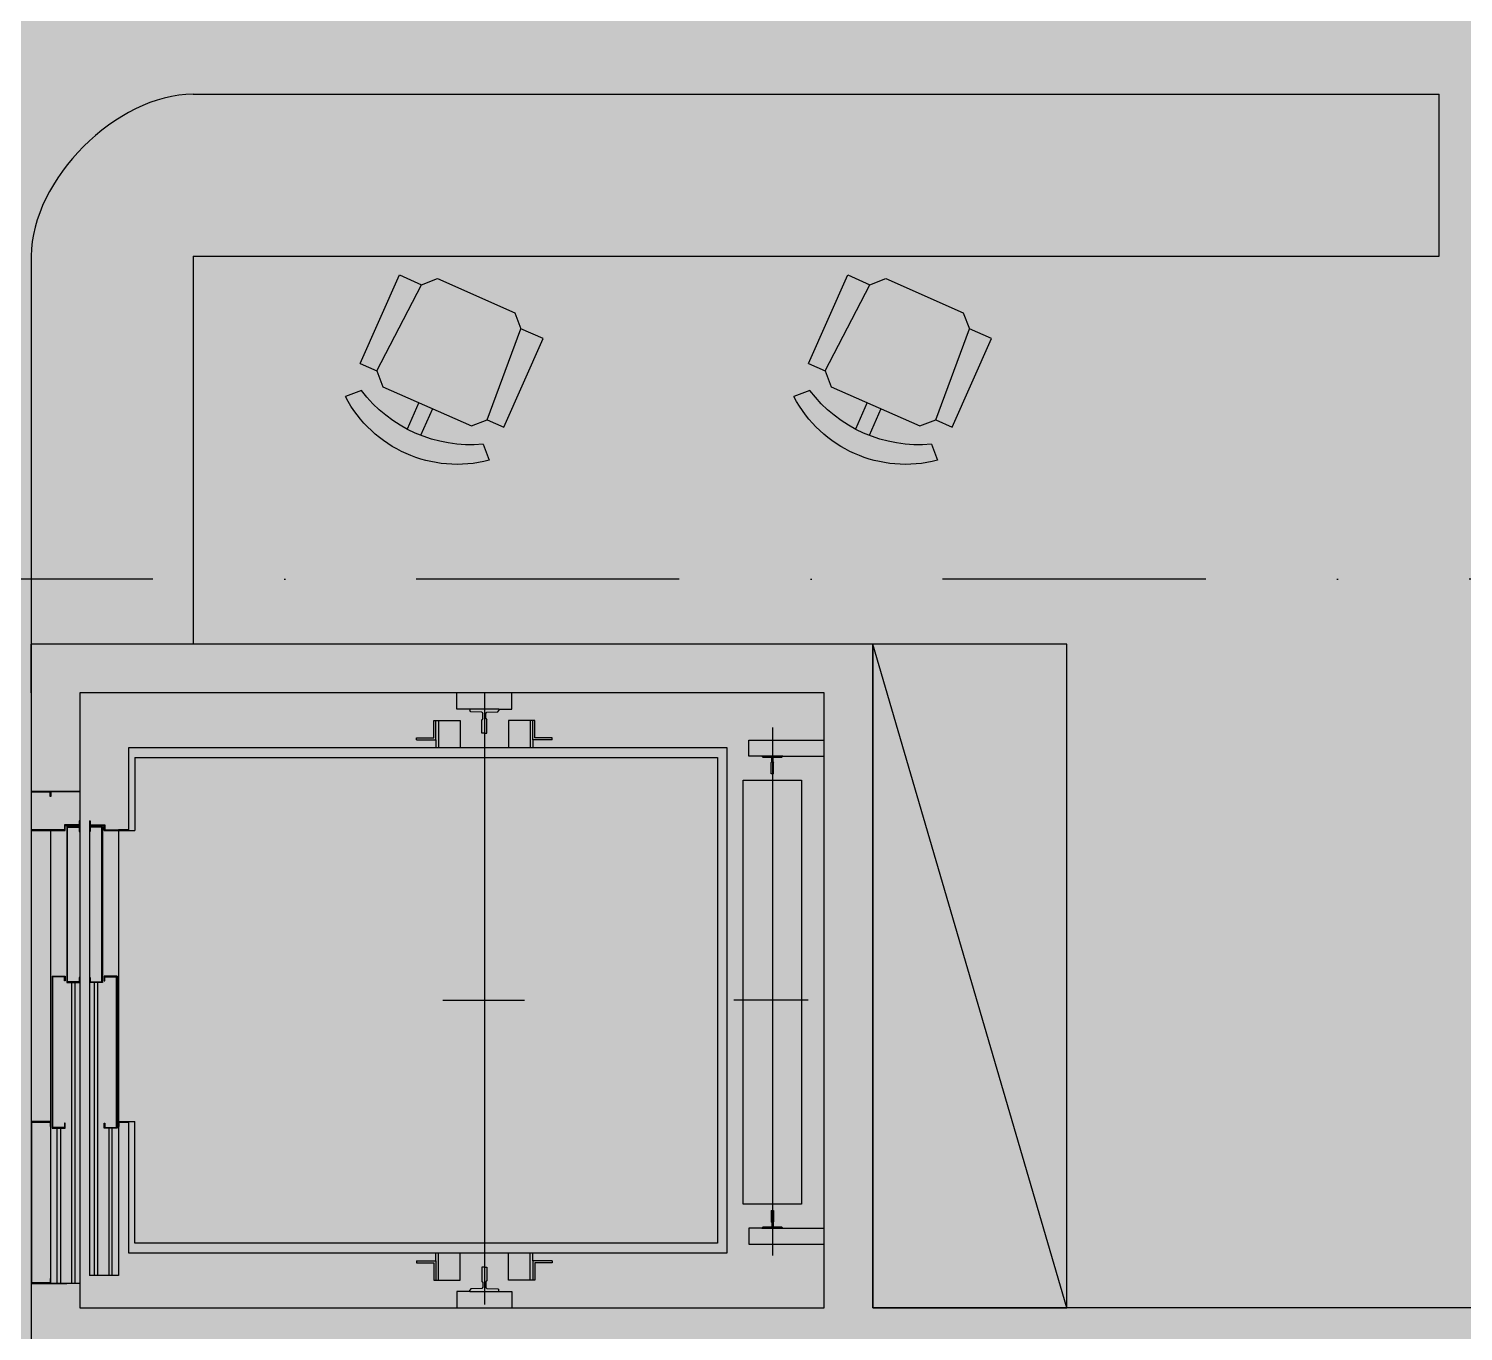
# Model space of a CAD drawing. Header units: centimetres. Extents: x 0 to 1099704, y -139216 to 99734.
# Drawn here: x 904971.2 to 905414.5, y 11559.3 to 11961.8 of the extents above; entities that cross this region are included whole.
import ezdxf

# ---------------------------------------------------------------- set-up
doc = ezdxf.new("R2010")
doc.units = ezdxf.units.CM
doc.header["$LTSCALE"] = 4
for name, pattern in [('DASHDOT', [25.4, 12.7, -6.35, 0, -6.35]), ('LTYPE_4', [112.5, 56.25, -56.25]), ('LTYPE_6', [168.75, 112.5, -28.125, 0, -28.125])]:
    doc.linetypes.add(name, pattern=pattern)
for name, color, linetype in [('0.1', 1, 'Continuous'), ('0.2', 2, 'Continuous'), ('0.4', 4, 'Continuous'), ('0.6', 6, 'Continuous'), ('08', 8, 'Continuous'), ('B-CORTE', 4, 'DASHDOT')]:
    doc.layers.add(name, color=color, linetype=linetype)

# ---------------------------------------------------------------- blocks, each defined once
blk = doc.blocks.new('cadeira31')
for p, q in [((533.98, 108.83), (525.49, 108.83)), ((533.98, 104.47), (525.55, 104.47))]:
    blk.add_line(p, q)
for points in [[(530.47, 126.45), (526.95, 129.96)], [(537.49, 129.96), (565.61, 129.96), (565.61, 122.93)], [(537.49, 124.69), (537.49, 129.96)], [(537.49, 89.55), (533.98, 93.06), (533.98, 121.18), (537.49, 124.69)], [(537.49, 124.69), (565.61, 122.93)], [(565.61, 91.31), (569.12, 94.82), (569.12, 119.42), (565.61, 122.93)], [(530.47, 87.79), (526.95, 84.28)], [(537.49, 84.28), (565.61, 84.28), (565.61, 91.31)], [(537.49, 89.55), (565.61, 91.31)], [(537.49, 84.28), (537.49, 89.55)]]:
    blk.add_lwpolyline(points)
for centre, radius, start, end in [((555.51, 107.12), 36.57, 141.3402, 218.6598), ((565.26, 107.12), 39.8, 150.9454, 209.0546)]:
    blk.add_arc(centre, radius, start, end)

msp = doc.modelspace()

# ---------------------------------------------------------------- hatches: boundary and pattern name
at = {"layer": '0.2', "true_color": 0x000000}
h = msp.add_hatch(color=18, dxfattribs=at)
h.dxf.hatch_style = 1
h.paths.add_polyline_path([(902617.002, 11941.556), (902349.002, 11941.556), (902349.002, 11846.556), (902364.002, 11846.556), (902364.002, 11866.556), (902364.002, 11926.556), (902617.002, 11926.556)])
h.paths.add_polyline_path([(902822.002, 11566.556), (902762.002, 11566.556), (902762.002, 11780.092), (902762.002, 11791.695), (902747.002, 11791.695), (902747.002, 11566.556), (902364.002, 11566.556), (902364.002, 11646.556), (902349.002, 11646.556), (902349.002, 11551.556), (902762.002, 11551.556), (902822.002, 11551.556)])
h.paths.add_polyline_path([(902762.002, 11926.556), (902772.002, 11926.556), (902772.002, 11941.556), (902747.002, 11941.556), (902737.002, 11941.556), (902737.002, 11926.556), (902747.002, 11926.556), (902747.002, 11791.695), (902762.002, 11791.695)])
h.paths.add_polyline_path([(903167.002, 11941.556), (903022.002, 11941.556), (902892.002, 11941.556), (902892.002, 11926.556), (903022.002, 11926.556), (903022.002, 11916.556), (903037.002, 11916.556), (903037.002, 11926.556), (903167.002, 11926.556)])
h.paths.add_polyline_path([(903037.002, 11791.695), (903022.002, 11791.695), (903022.002, 11566.556), (902962.002, 11566.556), (902962.002, 11551.556), (903037.002, 11551.556), (903087.002, 11551.556), (903087.002, 11566.556), (903037.002, 11566.556)])
h.paths.add_polyline_path([(903367.002, 11566.556), (903312.002, 11566.556), (903312.002, 11791.695), (903297.002, 11791.695), (903297.002, 11566.556), (903247.002, 11566.556), (903247.002, 11551.556), (903312.002, 11551.556), (903367.002, 11551.556)])
h.paths.add_polyline_path([(903037.002, 11826.556), (903022.002, 11826.556), (903022.002, 11791.695), (903037.002, 11791.695)])
h.paths.add_polyline_path([(903847.002, 11941.556), (903512.002, 11941.556), (903297.002, 11941.556), (903287.002, 11941.556), (903287.002, 11926.556), (903297.002, 11926.556), (903297.002, 11791.695), (903312.002, 11791.695), (903312.002, 11853.642), (903312.002, 11857.642), (903312.002, 11926.556), (903512.002, 11926.556), (903512.002, 11916.556), (903527.002, 11916.556), (903527.002, 11926.556), (903847.002, 11926.556)])
h.paths.add_polyline_path([(903662.002, 11566.556), (903607.002, 11566.556), (903527.002, 11566.556), (903527.002, 11791.695), (903512.002, 11791.695), (903512.002, 11566.556), (903457.002, 11566.556), (903457.002, 11551.556), (903527.002, 11551.556), (903662.002, 11551.556)])
h.paths.add_polyline_path([(904047.002, 11566.556), (903992.002, 11566.556), (903992.002, 11791.695), (903977.002, 11791.695), (903977.002, 11566.556), (903842.002, 11566.556), (903842.002, 11551.556), (903992.002, 11551.556), (904047.002, 11551.556)])
h.paths.add_polyline_path([(903992.002, 11926.556), (904192.002, 11926.556), (904192.002, 11916.556), (904207.002, 11916.556), (904207.002, 11926.556), (904217.002, 11926.556), (904527.605, 11926.556), (904527.605, 11941.556), (904217.002, 11941.556), (903977.002, 11941.556), (903967.002, 11941.556), (903967.002, 11926.556), (903977.002, 11926.556), (903977.002, 11791.695), (903992.002, 11791.695), (903992.002, 11853.642), (903992.002, 11857.642)])
h.paths.add_polyline_path([(904342.002, 11566.556), (904287.002, 11566.556), (904207.002, 11566.556), (904207.002, 11791.695), (904192.002, 11791.695), (904192.002, 11566.556), (904137.002, 11566.556), (904137.002, 11551.556), (904207.002, 11551.556), (904342.002, 11551.556)])
h.paths.add_polyline_path([(904672.002, 11791.695), (904657.002, 11791.695), (904657.002, 11566.556), (904522.002, 11566.556), (904522.002, 11551.556), (904672.002, 11551.556)])
h.paths.add_polyline_path([(904672.002, 11941.556), (904647.605, 11941.556), (904647.605, 11926.556), (904657.002, 11926.556), (904657.002, 11791.695), (904672.002, 11791.695)])
h.paths.add_polyline_path([(902364.002, 12526.477), (902414.002, 12526.477), (902414.002, 12541.477), (902349.002, 12541.477), (902349.002, 12151.477), (902434.002, 12151.477), (902434.002, 12166.477), (902364.002, 12166.477)])
h.paths.add_polyline_path([(902579.002, 12526.477), (902624.002, 12526.477), (902624.002, 12541.477), (902564.002, 12541.477), (902514.002, 12541.477), (902514.002, 12526.477), (902564.002, 12526.477), (902564.002, 12166.477), (902554.002, 12166.477), (902554.002, 12151.477), (902579.002, 12151.477), (902699.002, 12151.477), (902699.002, 12166.477), (902579.002, 12166.477)])
h.paths.add_polyline_path([(902844.002, 12466.477), (902844.002, 12526.477), (902906.502, 12526.477), (902906.502, 12541.477), (902829.002, 12541.477), (902784.002, 12541.477), (902784.002, 12526.477), (902829.002, 12526.477), (902829.002, 12166.477), (902819.002, 12166.477), (902819.002, 12151.477), (902844.002, 12151.477), (903039.002, 12151.477), (903039.002, 12166.477), (902844.002, 12166.477)])
h.paths.add_polyline_path([(903184.002, 12526.477), (903239.002, 12526.477), (903239.002, 12541.477), (903169.002, 12541.477), (903106.502, 12541.477), (903106.502, 12526.477), (903169.002, 12526.477), (903169.002, 12466.477), (903169.002, 12166.477), (903159.002, 12166.477), (903159.002, 12151.477), (903184.002, 12151.477), (903399.002, 12151.477), (903719.002, 12151.477), (903719.002, 12166.477), (903399.002, 12166.477), (903399.002, 12176.477), (903384.002, 12176.477), (903384.002, 12166.477), (903184.002, 12166.477)])
h.paths.add_polyline_path([(903399.002, 12526.477), (903534.002, 12526.477), (903534.002, 12541.477), (903384.002, 12541.477), (903329.002, 12541.477), (903329.002, 12526.477), (903384.002, 12526.477), (903384.002, 12296.477), (903399.002, 12296.477)], flags=17)
h.paths.add_polyline_path([(903864.002, 12526.477), (903919.002, 12526.477), (903919.002, 12541.477), (903849.002, 12541.477), (903714.002, 12541.477), (903714.002, 12526.477), (903849.002, 12526.477), (903849.002, 12166.477), (903839.002, 12166.477), (903839.002, 12151.477), (903864.002, 12151.477), (904089.002, 12151.477), (904399.002, 12151.477), (904399.002, 12166.477), (904089.002, 12166.477), (904079.002, 12166.477), (904079.002, 12176.477), (904064.002, 12176.477), (904064.002, 12166.477), (903864.002, 12166.477)])
h.paths.add_polyline_path([(904079.002, 12526.477), (904214.002, 12526.477), (904214.002, 12541.477), (904064.002, 12541.477), (904009.002, 12541.477), (904009.002, 12526.477), (904064.002, 12526.477), (904064.002, 12296.477), (904079.002, 12296.477)], flags=17)
h.paths.add_polyline_path([(904544.002, 12526.477), (904599.002, 12526.477), (904599.002, 12541.477), (904529.002, 12541.477), (904394.002, 12541.477), (904394.002, 12526.477), (904529.002, 12526.477), (904529.002, 12166.477), (904519.002, 12166.477), (904519.002, 12151.477), (904544.002, 12151.477), (904769.002, 12151.477), (905079.002, 12151.477), (905079.002, 12166.477), (904759.002, 12166.477), (904759.002, 12176.477), (904744.002, 12176.477), (904744.002, 12166.477), (904544.002, 12166.477)])
h.paths.add_polyline_path([(904759.002, 12526.477), (904894.002, 12526.477), (904894.002, 12541.477), (904744.002, 12541.477), (904689.002, 12541.477), (904689.002, 12526.477), (904744.002, 12526.477), (904744.002, 12296.477), (904759.002, 12296.477)], flags=17)
h.paths.add_polyline_path([(905224.002, 12526.477), (905279.002, 12526.477), (905279.002, 12541.477), (905209.002, 12541.477), (905074.002, 12541.477), (905074.002, 12526.477), (905209.002, 12526.477), (905209.002, 12166.477), (905199.002, 12166.477), (905199.002, 12151.477), (905224.002, 12151.477), (905449.002, 12151.477), (905759.002, 12151.477), (905759.002, 12166.477), (905449.002, 12166.477), (905439.002, 12166.477), (905439.002, 12176.477), (905424.002, 12176.477), (905424.002, 12166.477), (905224.002, 12166.477)])
h.paths.add_polyline_path([(905439.002, 12526.477), (905574.002, 12526.477), (905574.002, 12541.477), (905424.002, 12541.477), (905369.002, 12541.477), (905369.002, 12526.477), (905424.002, 12526.477), (905424.002, 12296.477), (905439.002, 12296.477)], flags=17)
h.paths.add_polyline_path([(904997.002, 11351.556), (904987.002, 11351.556), (904987.002, 11391.556), (904972.002, 11391.556), (904972.002, 11336.556), (904997.002, 11336.556)], flags=17)
h.paths.add_polyline_path([(904987.002, 11551.556), (905177.002, 11551.556), (905177.002, 11351.556), (905097.002, 11351.556), (905097.002, 11336.556), (905192.002, 11336.556), (905272.002, 11336.556), (905272.002, 11351.556), (905192.002, 11351.556), (905192.002, 11551.556), (905232.002, 11551.556), (905382.002, 11551.556), (905382.002, 11511.556), (905397.002, 11511.556), (905397.002, 11551.556), (905422.002, 11551.556), (905422.002, 11566.556), (905232.002, 11566.556), (905232.002, 11771.556), (904972.002, 11771.556), (904972.002, 11756.556), (904972.002, 11726.056), (904983.002, 11726.056), (904987.002, 11726.056), (904987.002, 11756.556), (905217.002, 11756.556), (905217.002, 11566.556), (904987.002, 11566.556), (904987.002, 11574.056), (904972.002, 11574.056), (904972.002, 11551.556), (904972.002, 11511.556), (904987.002, 11511.556)])
h.paths.add_polyline_path([(905397.002, 11391.556), (905382.002, 11391.556), (905382.002, 11351.556), (905372.002, 11351.556), (905372.002, 11336.556), (905397.002, 11336.556)], flags=17)
h.paths.add_polyline_path([(905672.002, 11566.556), (905622.002, 11566.556), (905622.002, 11645.825), (905622.002, 11791.695), (905607.002, 11791.695), (905607.002, 11566.556), (905582.002, 11566.556), (905582.002, 11551.556), (905607.002, 11551.556), (905622.002, 11551.556), (905672.002, 11551.556)])
h.paths.add_polyline_path([(905967.002, 11566.556), (905917.002, 11566.556), (905917.002, 11791.695), (905902.002, 11791.695), (905902.002, 11566.556), (905852.002, 11566.556), (905852.002, 11551.556), (905917.002, 11551.556), (905967.002, 11551.556)])
h.paths.add_polyline_path([(905917.002, 11926.556), (905927.002, 11926.556), (905927.002, 11941.556), (905917.002, 11941.556), (905892.002, 11941.556), (905892.002, 11926.556), (905902.002, 11926.556), (905902.002, 11791.695), (905917.002, 11791.695)])
h.paths.add_polyline_path([(906212.002, 11941.556), (906047.002, 11941.556), (906047.002, 11926.556), (906197.002, 11926.556), (906197.002, 11791.695), (906212.002, 11791.695)])
h.paths.add_polyline_path([(906212.002, 11791.695), (906197.002, 11791.695), (906197.002, 11734.01), (906197.002, 11566.556), (906147.002, 11566.556), (906147.002, 11551.556), (906212.002, 11551.556), (906250.502, 11551.556), (906250.502, 11566.556), (906212.002, 11566.556)])
h.paths.add_polyline_path([(906584.002, 11614.056), (906569.002, 11614.056), (906569.002, 11566.556), (906530.502, 11566.556), (906530.502, 11551.556), (906584.002, 11551.556)])
h.paths.add_polyline_path([(906584.002, 11941.556), (906579.002, 11941.556), (906574.002, 11941.556), (906569.002, 11941.556), (906569.002, 11894.056), (906584.002, 11894.056)])
h.paths.add_polyline_path([(907079.049, 11884.228), (907516.895, 11884.228), (907516.895, 11937.054), (907079.049, 11937.054)], flags=9)
h.paths.add_polyline_path([(908026.535, 11886.396), (908121.296, 11886.396), (908121.296, 11939.222), (908026.535, 11939.222)], flags=9)
h.paths.add_polyline_path([(908535.439, 12363.085), (908684.353, 12363.085), (908684.353, 12456.28), (908535.439, 12456.28)], flags=9)
h.paths.add_polyline_path([(908530.587, 12198.085), (908679.501, 12198.085), (908679.501, 12291.28), (908530.587, 12291.28)], flags=9)
h.paths.add_polyline_path([(908535.439, 12033.085), (908684.353, 12033.085), (908684.353, 12126.28), (908535.439, 12126.28)], flags=9)
h.paths.add_polyline_path([(908530.587, 11868.085), (908679.501, 11868.085), (908679.501, 11961.28), (908530.587, 11961.28)], flags=9)
h.paths.add_polyline_path([(912469.947, 12187.788), (912469.947, 12258.237), (912451.567, 12258.237), (912451.567, 12187.788)], flags=9)
h.paths.add_polyline_path([(909653.903, 11862.788), (909653.903, 11933.237), (909635.522, 11933.237), (909635.522, 11862.788)], flags=9)
h.paths.add_polyline_path([(909661.903, 12162.734), (909661.903, 12233.183), (909643.522, 12233.183), (909643.522, 12162.734)], flags=9)
h.paths.add_polyline_path([(909958.903, 12162.734), (909958.903, 12233.183), (909940.522, 12233.183), (909940.522, 12162.734)], flags=9)
h.paths.add_polyline_path([(910020.958, 12158.659), (910020.958, 12217.366), (910005.641, 12217.366), (910005.641, 12158.659)], flags=9)
h.paths.add_polyline_path([(909924.56, 11923.144), (909995.008, 11923.144), (909995.008, 11941.524), (909924.56, 11941.524)], flags=9)
h.paths.add_polyline_path([(910333.903, 11862.788), (910333.903, 11933.237), (910315.522, 11933.237), (910315.522, 11862.788)], flags=9)
h.paths.add_polyline_path([(911164.56, 11923.144), (911235.008, 11923.144), (911235.008, 11941.524), (911164.56, 11941.524)], flags=9)
h.paths.add_polyline_path([(911573.903, 11862.788), (911573.903, 11933.237), (911555.522, 11933.237), (911555.522, 11862.788)], flags=9)
h.paths.add_polyline_path([(912403.903, 12162.734), (912403.903, 12233.183), (912385.522, 12233.183), (912385.522, 12162.734)], flags=9)
h.paths.add_polyline_path([(911994.956, 12156.493), (912065.405, 12156.493), (912065.405, 12174.874), (911994.956, 12174.874)], flags=9)
h.paths.add_polyline_path([(911723.903, 12162.734), (911723.903, 12233.183), (911705.522, 12233.183), (911705.522, 12162.734)], flags=9)
h.paths.add_polyline_path([(911314.956, 12156.493), (911385.405, 12156.493), (911385.405, 12174.874), (911314.956, 12174.874)], flags=9)
h.paths.add_polyline_path([(911043.903, 12162.734), (911043.903, 12233.183), (911025.522, 12233.183), (911025.522, 12162.734)], flags=9)
h.paths.add_polyline_path([(910634.956, 12156.493), (910705.405, 12156.493), (910705.405, 12174.874), (910634.956, 12174.874)], flags=9)
h.paths.add_polyline_path([(905951.714, 11831.332), (905951.714, 11901.781), (905933.334, 11901.781), (905933.334, 11831.332)], flags=9)
h.paths.add_polyline_path([(905885.67, 11831.332), (905885.67, 11901.781), (905867.289, 11901.781), (905867.289, 11831.332)], flags=9)
h.paths.add_polyline_path([(904641.273, 11831.332), (904641.273, 11901.781), (904622.892, 11901.781), (904622.892, 11831.332)], flags=9)
h.paths.add_polyline_path([(903960.67, 11831.332), (903960.67, 11901.781), (903942.289, 11901.781), (903942.289, 11831.332)], flags=9)
h.paths.add_polyline_path([(906552.67, 12191.198), (906552.67, 12261.647), (906534.289, 12261.647), (906534.289, 12191.198)], flags=9)
h.paths.add_polyline_path([(906143.724, 12184.957), (906214.172, 12184.957), (906214.172, 12203.338), (906143.724, 12203.338)], flags=9)
h.paths.add_polyline_path([(905872.67, 12191.198), (905872.67, 12261.647), (905854.289, 12261.647), (905854.289, 12191.198)], flags=9)
h.paths.add_polyline_path([(905192.67, 12191.198), (905192.67, 12261.647), (905174.289, 12261.647), (905174.289, 12191.198)], flags=25)
h.paths.add_polyline_path([(904512.67, 12191.198), (904512.67, 12261.647), (904494.289, 12261.647), (904494.289, 12191.198)], flags=25)
h.paths.add_polyline_path([(903832.67, 12191.198), (903832.67, 12261.647), (903814.289, 12261.647), (903814.289, 12191.198)], flags=25)
h.paths.add_polyline_path([(903280.67, 11831.332), (903280.67, 11901.781), (903262.289, 11901.781), (903262.289, 11831.332)], flags=9)
h.paths.add_polyline_path([(902796.714, 11831.332), (902796.714, 11901.781), (902778.334, 11901.781), (902778.334, 11831.332)], flags=9)
h.paths.add_polyline_path([(902730.67, 11831.332), (902730.67, 11901.781), (902712.289, 11901.781), (902712.289, 11831.332)], flags=9)
h.paths.add_polyline_path([(903152.67, 12191.198), (903152.67, 12261.647), (903134.289, 12261.647), (903134.289, 12191.198)], flags=25)
h.paths.add_polyline_path([(902812.67, 12191.198), (902812.67, 12261.647), (902794.289, 12261.647), (902794.289, 12191.198)], flags=25)
h.paths.add_polyline_path([(902547.67, 12191.198), (902547.67, 12261.647), (902529.289, 12261.647), (902529.289, 12191.198)], flags=25)
at = {"layer": '0.4', "true_color": 0xf8f3ec}
h = msp.add_hatch(color=7, dxfattribs=at)
h.dxf.hatch_style = 1
h.paths.add_polyline_path([(917643.755, 6257.497), (917643.755, 15479.046), (896254.948, 15479.046), (896254.948, 6257.497)])

# ---------------------------------------------------------------- linework, layer by layer
at = {"layer": '0.1'}
msp.add_line((904972.002, 11726.056), (904972.002, 11574.056), dxfattribs=at)
at = {"layer": '0.2'}
for p, q in [((905407.002, 11891.556), (905407.002, 11941.556)), ((904972.002, 11891.556), (904972.002, 11771.556)), ((905022.002, 11891.556), (905022.002, 11771.556)), ((905292.002, 11566.556), (905232.002, 11771.556))]:
    msp.add_line(p, q, dxfattribs=at)
for points in [[(905022.002, 11941.556), (905407.002, 11941.556)], [(905022.002, 11891.556), (905407.002, 11891.556)]]:
    msp.add_lwpolyline(points, dxfattribs=at)
msp.add_lwpolyline([(905292.002, 11566.556), (905292.002, 11771.556), (905232.002, 11771.556), (905232.002, 11566.556)], close=True, dxfattribs=at)
msp.add_open_spline([(905022.002, 11941.556), (904998.432, 11941.556), (904972.002, 11915.127), (904972.002, 11891.556)], degree=3, dxfattribs=at)
at = {"layer": '0.6'}
for p, q in [((904987.002, 11726.056), (904972.002, 11726.056)), ((904987.002, 11574.056), (904972.002, 11574.056))]:
    msp.add_line(p, q, dxfattribs=at)
for points in [[(904972.002, 11771.556), (904972.002, 11726.056)], [(905232.002, 11566.556), (905232.002, 11771.556), (904972.002, 11771.556)], [(904972.002, 11756.556), (904972.002, 11771.556)], [(904987.002, 11574.056), (904987.002, 11566.556), (905217.002, 11566.556), (905217.002, 11756.556), (904987.002, 11756.556), (904987.002, 11726.056)], [(904972.002, 11574.056), (904972.002, 11551.556)], [(904972.002, 11566.556), (904972.002, 11511.556)], [(905422.002, 11566.556), (905232.002, 11566.556)]]:
    msp.add_lwpolyline(points, dxfattribs=at)
at = {"layer": '08', "color": 253}
for p, q in [((905103.502, 11751.556), (905103.502, 11756.556)), ((905120.502, 11751.556), (905120.502, 11756.556)), ((905096.402, 11748.056), (905104.502, 11748.056)), ((905096.402, 11742.656), (905096.402, 11748.056)), ((905097.002, 11742.056), (905097.002, 11748.056)), ((905107.502, 11751.556), (905103.502, 11751.556)), ((905104.502, 11748.056), (905104.502, 11742.056)), ((905107.502, 11751.556), (905107.502, 11751.106)), ((905112.002, 11751.556), (905107.502, 11751.556)), ((905107.852, 11750.739), (905107.502, 11751.106)), ((905111.202, 11750.574), (905107.852, 11750.739)), ((905111.202, 11750.574), (905111.552, 11750.206)), ((905111.552, 11748.606), (905111.202, 11748.256)), ((905111.202, 11744.056), (905111.202, 11748.256)), ((905111.552, 11748.606), (905111.552, 11750.206)), ((905116.502, 11751.556), (905112.002, 11751.556)), ((905112.452, 11750.206), (905112.802, 11750.574)), ((905112.452, 11748.606), (905112.452, 11750.206)), ((905112.452, 11748.606), (905112.802, 11748.256)), ((905112.802, 11750.574), (905116.152, 11750.739)), ((905112.802, 11744.056), (905112.802, 11748.256)), ((905116.152, 11750.739), (905116.502, 11751.106)), ((905116.502, 11751.556), (905116.502, 11751.106)), ((905116.502, 11751.556), (905120.502, 11751.556)), ((905119.502, 11748.056), (905119.502, 11742.056)), ((905127.602, 11748.056), (905119.502, 11748.056)), ((905127.002, 11742.056), (905127.002, 11748.056)), ((905127.602, 11742.656), (905127.602, 11748.056)), ((905112.002, 11744.056), (905111.202, 11744.056)), ((905112.002, 11744.056), (905112.802, 11744.056)), ((905002.002, 11739.556), (905002.002, 11714.256)), ((905187.002, 11739.556), (905002.002, 11739.556)), ((905091.002, 11742.656), (905096.402, 11742.656)), ((905091.002, 11742.056), (905091.002, 11742.656)), ((905091.002, 11742.056), (905097.002, 11742.056)), ((905097.002, 11742.056), (905097.002, 11739.556)), ((905104.502, 11742.056), (905104.502, 11739.556)), ((905119.502, 11742.056), (905119.502, 11739.556)), ((905133.002, 11742.056), (905127.002, 11742.056)), ((905127.002, 11742.056), (905127.002, 11739.556)), ((905133.002, 11742.656), (905127.602, 11742.656)), ((905133.002, 11742.056), (905133.002, 11742.656)), ((905187.002, 11583.556), (905187.002, 11739.556)), ((905193.752, 11741.956), (905217.002, 11741.956)), ((905193.752, 11736.956), (905193.752, 11741.956)), ((905004.002, 11736.556), (905184.002, 11736.556)), ((905004.002, 11736.556), (905004.002, 11714.056)), ((905184.002, 11736.556), (905184.002, 11586.556)), ((905197.752, 11736.956), (905193.752, 11736.956)), ((905198.152, 11736.556), (905197.752, 11736.956)), ((905204.252, 11736.956), (905197.752, 11736.956)), ((905200.802, 11736.556), (905198.152, 11736.556)), ((905200.602, 11735.056), (905200.802, 11735.256)), ((905200.602, 11731.556), (905200.602, 11735.056)), ((905200.802, 11735.256), (905200.802, 11736.556)), ((905203.852, 11736.556), (905201.202, 11736.556)), ((905201.202, 11735.256), (905201.202, 11736.556)), ((905201.202, 11735.256), (905201.402, 11735.056)), ((905201.402, 11731.556), (905201.402, 11735.056)), ((905203.852, 11736.556), (905204.252, 11736.956)), ((905204.252, 11736.956), (905217.002, 11736.956)), ((905201.402, 11731.556), (905200.602, 11731.556)), ((904972.002, 11726.056), (904983.002, 11726.056)), ((904972.002, 11726.056), (904987.002, 11726.056)), ((904977.802, 11725.856), (904972.202, 11725.856)), ((904977.802, 11724.556), (904977.802, 11725.856)), ((904978.002, 11726.056), (904987.002, 11726.056)), ((904978.002, 11726.056), (904978.002, 11724.556)), ((904987.002, 11726.056), (904987.002, 11717.056)), ((905192.002, 11598.556), (905192.002, 11729.556)), ((905192.002, 11729.556), (905210.002, 11729.556)), ((905210.002, 11729.556), (905210.002, 11598.556)), ((904978.002, 11724.556), (904977.802, 11724.556)), ((904986.802, 11717.056), (904986.802, 11715.756)), ((904987.002, 11717.056), (904986.802, 11717.056)), ((904987.002, 11717.056), (904987.002, 11574.056)), ((904990.002, 11717.056), (904990.202, 11717.056)), ((904990.002, 11717.056), (904990.002, 11576.556)), ((904990.202, 11717.056), (904990.202, 11715.756)), ((904972.002, 11714.056), (904982.502, 11714.056)), ((904982.302, 11714.256), (904972.202, 11714.256)), ((904978.002, 11574.056), (904978.002, 11714.056)), ((904982.302, 11715.756), (904982.302, 11714.256)), ((904986.802, 11715.756), (904982.302, 11715.756)), ((904982.502, 11715.556), (904987.002, 11715.556)), ((904982.502, 11714.056), (904982.502, 11715.556)), ((904983.002, 11715.256), (904983.002, 11667.056)), ((904987.002, 11715.256), (904983.002, 11715.256)), ((904983.202, 11715.056), (904986.802, 11715.056)), ((904983.202, 11667.256), (904983.202, 11715.056)), ((904986.802, 11715.056), (904986.802, 11713.756)), ((904986.802, 11713.756), (904987.002, 11713.756)), ((904994.502, 11715.556), (904990.002, 11715.556)), ((904990.002, 11715.256), (904994.002, 11715.256)), ((904990.202, 11713.756), (904990.002, 11713.756)), ((904990.202, 11715.756), (904994.702, 11715.756)), ((904990.202, 11715.056), (904990.202, 11713.756)), ((904993.802, 11715.056), (904990.202, 11715.056)), ((904993.802, 11667.256), (904993.802, 11715.056)), ((904994.002, 11715.256), (904994.002, 11667.056)), ((904994.502, 11714.056), (904994.502, 11715.556)), ((904994.502, 11714.056), (904999.002, 11714.056)), ((904994.702, 11715.756), (904994.702, 11714.256)), ((904994.702, 11714.256), (904999.002, 11714.256)), ((905002.002, 11714.256), (904999.002, 11714.256)), ((904999.002, 11714.056), (904999.002, 11576.556)), ((904999.002, 11714.056), (905004.002, 11714.056)), ((904978.502, 11669.056), (904978.502, 11622.056)), ((904978.502, 11669.056), (904982.502, 11669.056)), ((904978.702, 11622.256), (904978.702, 11668.856)), ((904982.302, 11668.856), (904978.702, 11668.856)), ((904982.302, 11667.556), (904982.302, 11668.856)), ((904982.502, 11669.056), (904982.502, 11667.556)), ((904986.802, 11668.556), (904986.802, 11667.256)), ((904987.002, 11668.556), (904986.802, 11668.556)), ((904990.002, 11668.556), (904990.202, 11668.556)), ((904990.202, 11668.556), (904990.202, 11667.256)), ((904994.502, 11669.056), (904994.502, 11667.556)), ((904998.502, 11669.056), (904994.502, 11669.056)), ((904994.702, 11668.856), (904998.302, 11668.856)), ((904994.702, 11667.556), (904994.702, 11668.856)), ((904998.302, 11622.256), (904998.302, 11668.856)), ((904998.502, 11669.056), (904998.502, 11622.056)), ((904982.502, 11667.556), (904982.302, 11667.556)), ((904983.002, 11667.056), (904987.002, 11667.056)), ((904986.802, 11667.256), (904983.202, 11667.256)), ((904984.502, 11574.056), (904984.502, 11667.056)), ((904985.502, 11667.056), (904985.502, 11574.056)), ((904994.002, 11667.056), (904990.002, 11667.056)), ((904990.202, 11667.256), (904993.802, 11667.256)), ((904991.502, 11576.556), (904991.502, 11667.056)), ((904992.502, 11667.056), (904992.502, 11576.556)), ((904994.502, 11667.556), (904994.702, 11667.556)), ((904972.002, 11624.056), (904972.002, 11574.056)), ((904978.002, 11624.056), (904972.002, 11624.056)), ((904972.202, 11623.856), (904977.802, 11623.856)), ((904972.202, 11574.256), (904972.202, 11623.856)), ((904977.802, 11623.856), (904977.802, 11622.556)), ((904982.302, 11623.556), (904982.302, 11622.256)), ((904982.502, 11623.556), (904982.302, 11623.556)), ((904982.502, 11622.056), (904982.502, 11623.556)), ((904994.502, 11623.556), (904994.702, 11623.556)), ((904994.502, 11622.056), (904994.502, 11623.556)), ((904994.702, 11623.556), (904994.702, 11622.256)), ((904999.002, 11624.056), (905004.002, 11624.056)), ((904999.202, 11623.856), (905002.002, 11623.856)), ((904999.202, 11622.556), (904999.202, 11623.856)), ((905002.002, 11623.856), (905002.002, 11583.556)), ((905004.002, 11586.556), (905004.002, 11624.056)), ((904977.802, 11622.556), (904978.002, 11622.556)), ((904978.502, 11622.056), (904982.502, 11622.056)), ((904982.302, 11622.256), (904978.702, 11622.256)), ((904980.002, 11574.056), (904980.002, 11622.056)), ((904981.002, 11622.056), (904981.002, 11574.056)), ((904998.502, 11622.056), (904994.502, 11622.056)), ((904994.702, 11622.256), (904998.302, 11622.256)), ((904996.002, 11622.056), (904996.002, 11576.556)), ((904997.002, 11576.556), (904997.002, 11622.056)), ((904999.002, 11622.556), (904999.202, 11622.556)), ((905184.002, 11615.622), (905184.002, 11615.622)), ((905210.002, 11598.556), (905192.002, 11598.556)), ((905200.602, 11596.556), (905200.602, 11593.056)), ((905200.602, 11596.556), (905201.402, 11596.556)), ((905200.802, 11592.856), (905200.602, 11593.056)), ((905200.802, 11592.856), (905200.802, 11591.556)), ((905201.402, 11593.056), (905201.202, 11592.856)), ((905201.202, 11592.856), (905201.202, 11591.556)), ((905201.402, 11596.556), (905201.402, 11593.056)), ((905193.752, 11591.156), (905193.752, 11586.156)), ((905197.752, 11591.156), (905193.752, 11591.156)), ((905198.152, 11591.556), (905197.752, 11591.156)), ((905197.752, 11591.156), (905204.252, 11591.156)), ((905198.152, 11591.556), (905200.802, 11591.556)), ((905201.202, 11591.556), (905203.852, 11591.556)), ((905203.852, 11591.556), (905204.252, 11591.156)), ((905204.252, 11591.156), (905217.002, 11591.156)), ((905002.002, 11583.556), (905187.002, 11583.556)), ((905184.002, 11586.556), (905004.002, 11586.556)), ((905097.002, 11581.056), (905097.002, 11583.556)), ((905104.502, 11581.056), (905104.502, 11583.556)), ((905119.502, 11581.056), (905119.502, 11583.556)), ((905127.002, 11581.056), (905127.002, 11583.556)), ((905193.752, 11586.156), (905217.002, 11586.156)), ((905091.002, 11581.056), (905091.002, 11580.456)), ((905091.002, 11581.056), (905097.002, 11581.056)), ((905091.002, 11580.456), (905096.402, 11580.456)), ((905096.402, 11580.456), (905096.402, 11575.056)), ((905097.002, 11581.056), (905097.002, 11575.056)), ((905104.502, 11575.056), (905104.502, 11581.056)), ((905111.202, 11579.056), (905111.202, 11574.856)), ((905112.002, 11579.056), (905111.202, 11579.056)), ((905112.002, 11579.056), (905112.802, 11579.056)), ((905112.802, 11579.056), (905112.802, 11574.856)), ((905119.502, 11575.056), (905119.502, 11581.056)), ((905127.002, 11581.056), (905127.002, 11575.056)), ((905133.002, 11581.056), (905127.002, 11581.056)), ((905127.602, 11580.456), (905127.602, 11575.056)), ((905133.002, 11580.456), (905127.602, 11580.456)), ((905133.002, 11581.056), (905133.002, 11580.456)), ((904977.802, 11575.556), (904977.802, 11574.256)), ((904978.002, 11575.556), (904977.802, 11575.556)), ((904999.002, 11576.556), (904990.002, 11576.556)), ((905096.402, 11575.056), (905104.502, 11575.056)), ((905111.552, 11574.506), (905111.202, 11574.856)), ((905111.552, 11574.506), (905111.552, 11572.906)), ((905112.452, 11574.506), (905112.802, 11574.856)), ((905112.452, 11574.506), (905112.452, 11572.906)), ((905127.602, 11575.056), (905119.502, 11575.056)), ((904972.002, 11574.056), (904983.002, 11574.056)), ((904987.002, 11574.056), (904972.002, 11574.056)), ((904977.802, 11574.256), (904972.202, 11574.256)), ((904987.002, 11574.056), (904978.002, 11574.056)), ((905107.502, 11571.556), (905103.502, 11571.556)), ((905103.502, 11571.556), (905103.502, 11566.556)), ((905107.852, 11572.374), (905107.502, 11572.006)), ((905107.502, 11571.556), (905107.502, 11572.006)), ((905107.502, 11571.556), (905112.002, 11571.556)), ((905111.202, 11572.539), (905107.852, 11572.374)), ((905111.552, 11572.906), (905111.202, 11572.539)), ((905112.002, 11571.556), (905116.502, 11571.556)), ((905112.802, 11572.539), (905112.452, 11572.906)), ((905112.802, 11572.539), (905116.152, 11572.374)), ((905116.152, 11572.374), (905116.502, 11572.006)), ((905116.502, 11571.556), (905116.502, 11572.006)), ((905116.502, 11571.556), (905120.502, 11571.556)), ((905120.502, 11571.556), (905120.502, 11566.556))]:
    msp.add_line(p, q, dxfattribs=at)
at = {"layer": '08', "color": 253, "linetype": 'LTYPE_6'}
for p, q in [((905112.002, 11756.556), (905112.002, 11567.527)), ((905201.002, 11745.833), (905201.002, 11582.657)), ((905099.21, 11661.556), (905124.44, 11661.556)), ((905212.056, 11661.556), (905189.12, 11661.556))]:
    msp.add_line(p, q, dxfattribs=at)
at = {"layer": '08', "color": 253, "linetype": 'LTYPE_4'}
for p, q in [((905097.852, 11748.056), (905097.852, 11742.056)), ((905126.152, 11748.056), (905126.152, 11742.056)), ((905097.852, 11742.056), (905097.852, 11739.556)), ((905126.152, 11742.056), (905126.152, 11739.556)), ((905097.852, 11581.056), (905097.852, 11583.556)), ((905126.152, 11581.056), (905126.152, 11583.556)), ((905097.852, 11575.056), (905097.852, 11581.056)), ((905126.152, 11575.056), (905126.152, 11581.056))]:
    msp.add_line(p, q, dxfattribs=at)
at = {"layer": 'B-CORTE', "ltscale": 1.6}
msp.add_line((913793.213, 11791.695), (900484.867, 11791.695), dxfattribs=at)

# ---------------------------------------------------------------- block references
at = {"layer": '0.2', "xscale": -1.062924631088128, "yscale": 1.062924631088128, "zscale": 1.062924631088128, "rotation": 246.093984296178}
for p in [(904760.221, 11372.369), (904898.779, 11372.369)]:
    msp.add_blockref('cadeira31', p, dxfattribs=at)

doc.saveas('drawing.dxf')
